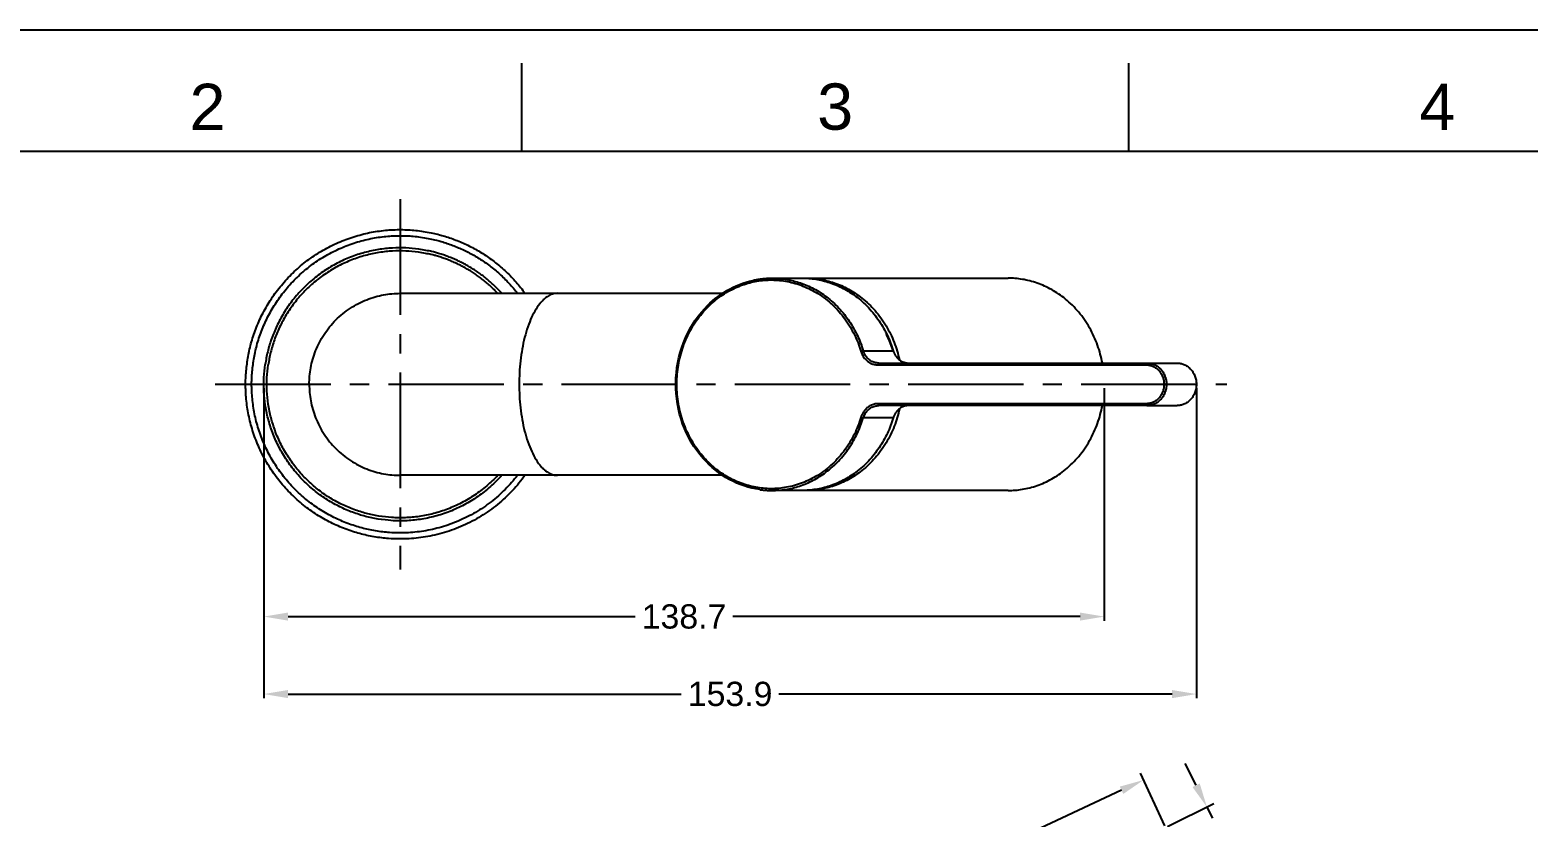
# Model space of a CAD drawing. Extents: x 12060 to 12901, y -16217 to -15623.
# Drawn here: x 12198.9 to 12446.1, y -15752.3 to -15622.6 of the extents above; entities that cross this region are included whole.
import ezdxf

# ---------------------------------------------------------------- set-up
doc = ezdxf.new("R2010")
doc.units = 0
doc.header["$MEASUREMENT"] = 0
doc.linetypes.add('CENTER2', pattern=[28.575, 19.05, -3.175, 3.175, -3.175])
doc.layers.get('0').update_dxf_attribs({"linetype": 'CONTINUOUS'})
for name, color, linetype in [('CENTER', 1, 'CENTER2'), ('DIM', 3, 'CONTINUOUS'), ('FORM', 7, 'CONTINUOUS')]:
    doc.layers.add(name, color=color, linetype=linetype)
doc.styles.get("Standard").update_dxf_attribs({"font": 'arial.ttf'})
doc.dimstyles.new('A4', dxfattribs={"dimtxt": 4, "dimasz": 4, "dimexe": 0.7, "dimexo": 0.625, "dimgap": 0.5, "dimtad": 1, "dimdec": 1, "dimdsep": 46, "dimtxsty": 'Standard', "dimcen": 2.5, "dimclrd": 3, "dimclre": 3, "dimclrt": 4, "dimadec": 3, "dimazin": 2, "dimtfac": 1, "dimtdec": 1, "dimtmove": 0, "dimatfit": 3, "dimfxl": 1.25, "dimarcsym": 0})
doc.dimstyles.new('사본(2) STANDARD', dxfattribs={"dimscale": 0, "dimtxt": 4, "dimasz": 4, "dimexe": 1.25, "dimexo": 0.625, "dimgap": 1.5, "dimtad": 3, "dimtih": 1, "dimtoh": 1, "dimdec": 1, "dimzin": 9, "dimdsep": 46, "dimtxsty": 'Standard', "dimcen": 2.5, "dimclrd": 3, "dimclre": 3, "dimclrt": 4, "dimadec": 0, "dimazin": 0, "dimtfac": 1, "dimtdec": 1, "dimtmove": 0, "dimatfit": 3, "dimfxl": 1.25, "dimtfill": 1, "dimtolj": 1, "dimtzin": 0, "dimarcsym": 0})

# ---------------------------------------------------------------- blocks, each defined once
blk = doc.blocks.new('*D14')
at = {"layer": 'DIM', "color": 3, "lineweight": -2, "transparency": 16777216}
for p, q in [((12386.15, -15753.74), (12382.1, -15745.07)), ((12379.01, -15747.89), (12348.86, -15761.94)), ((12305.32, -15782.23), (12335.46, -15768.18)), ((12305.21, -15791.46), (12301.16, -15782.79))]:
    blk.add_line(p, q, dxfattribs=at)
at = {"layer": 'DIM', "color": 3, "transparency": 16777216}
for points in [[(12378.72, -15747.28), (12379.29, -15748.49), (12382.63, -15746.2)], [(12305.03, -15781.62), (12305.6, -15782.83), (12301.69, -15783.92)]]:
    blk.add_solid(points, dxfattribs=at)
at = {"layer": 'DIM', "color": 4, "transparency": 16777216, "insert": (12342.16, -15765.06), "char_height": 4, "attachment_point": 5, "bg_fill": 3, "box_fill_scale": 1.25, "bg_fill_color": 256, "bg_fill_true_color": 13158600, "bg_fill_transparency": 0}
blk.add_mtext('\\A1;89.3', dxfattribs=at)
blk = doc.blocks.new('*D15')
at = {"layer": 'DIM', "color": 3, "lineweight": -2, "transparency": 16777216}
for p, q in [((12391.3, -15747.07), (12389.52, -15743.48)), ((12386.57, -15753.88), (12394.2, -15750.09)), ((12393.08, -15750.65), (12394.01, -15752.51)), ((12398.43, -15761.4), (12397.5, -15759.53)), ((12391.91, -15764.63), (12399.55, -15760.84)), ((12400.21, -15764.98), (12401.99, -15768.56))]:
    blk.add_line(p, q, dxfattribs=at)
at = {"layer": 'DIM', "color": 3, "transparency": 16777216}
for points in [[(12391.9, -15746.77), (12390.71, -15747.36), (12393.08, -15750.65)], [(12400.8, -15764.68), (12399.61, -15765.28), (12398.43, -15761.4)]]:
    blk.add_solid(points, dxfattribs=at)
at = {"layer": 'DIM', "color": 4, "transparency": 16777216, "insert": (12395.75, -15756.02), "char_height": 4, "attachment_point": 5, "bg_fill": 3, "box_fill_scale": 1.25, "bg_fill_color": 256, "bg_fill_true_color": 13158600, "bg_fill_transparency": 0}
blk.add_mtext('\\A1;12', dxfattribs=at)
blk = doc.blocks.new('*D20')
at = {"layer": 'DIM', "color": 3, "lineweight": -2, "transparency": 16777216}
for p, q in [((12237.47, -15681.6), (12237.47, -15719.96)), ((12376.15, -15681.6), (12376.15, -15719.96)), ((12241.47, -15719.26), (12298.75, -15719.26)), ((12372.15, -15719.26), (12314.87, -15719.26))]:
    blk.add_line(p, q, dxfattribs=at)
at = {"layer": 'DIM', "color": 3, "transparency": 16777216}
for points in [[(12241.47, -15718.59), (12241.47, -15719.92), (12237.47, -15719.26)], [(12372.15, -15718.59), (12372.15, -15719.92), (12376.15, -15719.26)]]:
    blk.add_solid(points, dxfattribs=at)
at = {"layer": 'DIM', "color": 4, "transparency": 16777216, "insert": (12306.81, -15719.26), "char_height": 4, "attachment_point": 5}
blk.add_mtext('138.7', dxfattribs=at)
blk = doc.blocks.new('*D21')
at = {"layer": 'DIM', "color": 3, "lineweight": -2, "transparency": 16777216}
for p, q in [((12237.47, -15681.6), (12237.47, -15732.73)), ((12391.35, -15681.6), (12391.35, -15732.73)), ((12241.47, -15732.03), (12306.35, -15732.03)), ((12387.35, -15732.03), (12322.47, -15732.03))]:
    blk.add_line(p, q, dxfattribs=at)
at = {"layer": 'DIM', "color": 3, "transparency": 16777216}
for points in [[(12241.47, -15731.36), (12241.47, -15732.7), (12237.47, -15732.03)], [(12387.35, -15731.36), (12387.35, -15732.7), (12391.35, -15732.03)]]:
    blk.add_solid(points, dxfattribs=at)
at = {"layer": 'DIM', "color": 4, "transparency": 16777216, "insert": (12314.41, -15732.03), "char_height": 4, "attachment_point": 5}
blk.add_mtext('153.9', dxfattribs=at)

msp = doc.modelspace()

# ---------------------------------------------------------------- linework, layer by layer
at = {"lineweight": -3}
for points, weights, knots in [([(12234.74, -15677.27), (12238.44, -15652.04), (12263.67, -15655.74), (12274.26, -15657.3), (12280.57, -15665.95)], [1, 0.707106781187, 1, 0.851822675406, 0.853573844294], [-80.110613, -80.110613, -80.110613, -40.055306, -40.055306, -19.790965, -19.790965, -19.790965]), ([(12235.73, -15677.42), (12239.28, -15653.18), (12263.52, -15656.73), (12273.28, -15658.17), (12279.33, -15665.96)], [1, 0.707106781187, 1, 0.857067084977, 0.853637694684], [-76.96902, -76.96902, -76.96902, -38.48451, -38.48451, -19.703935, -19.703935, -19.703935]), ([(12276.74, -15665.97), (12271.3, -15659.9), (12263.23, -15658.71), (12240.97, -15655.45), (12237.7, -15677.71)], [0.85528795432, 0.869491426126, 1, 0.707106781187, 1], [19.25635, 19.25635, 19.25635, 34.654633, 34.654633, 69.212152, 69.212152, 69.212152]), ([(12276.05, -15665.97), (12270.79, -15660.33), (12263.16, -15659.21), (12241.39, -15656.01), (12238.2, -15677.78)], [0.856193996195, 0.873218276484, 1, 0.707106781187, 1], [19.598956, 19.598956, 19.598956, 34.557519, 34.557519, 69.115038, 69.115038, 69.115038]), ([(12305.62, -15680.78), (12305.77, -15666.24), (12318.79, -15663.98), (12331.81, -15661.73), (12335.99, -15675.52)], [1, 0.763581042979, 1, 0.763581042979, 1], [48.677339, 48.677339, 48.677339, 72.824616, 72.824616, 96.971894, 96.971894, 96.971894]), ([(12259.97, -15665.97), (12259.97, -15665.97), (12273.15, -15665.97), (12278.76, -15665.97), (12285.95, -15665.97)], [1, 0.853553390593, 0.853553390593, 0.853553390593, 0.880103967398], [0, 0, 0, 37.279221, 37.279221, 53.152408, 53.152408, 53.152408]), ([(12280.59, -15695.97), (12271.52, -15708.44), (12256.26, -15706.2), (12231.03, -15702.5), (12234.74, -15677.27)], [0.87334348765, 0.799718526297, 1, 0.707106781187, 1], [-67.445274, -67.445274, -67.445274, -40.055306, -40.055306, 0, 0, 0]), ([(12279.34, -15695.97), (12270.57, -15707.29), (12256.41, -15705.22), (12232.17, -15701.66), (12235.73, -15677.42)], [0.869560390607, 0.805136752144, 1, 0.707106781187, 1], [-64.088437, -64.088437, -64.088437, -38.48451, -38.48451, 0, 0, 0]), ([(12276.74, -15695.97), (12268.67, -15704.99), (12256.7, -15703.24), (12234.44, -15699.97), (12237.7, -15677.71)], [0.862264368306, 0.81783654372, 1, 0.707106781187, 1], [-57.324266, -57.324266, -57.324266, -35.342917, -35.342917, 0, 0, 0]), ([(12276.06, -15695.97), (12268.2, -15704.42), (12256.77, -15702.74), (12235.01, -15699.55), (12238.2, -15677.78)], [0.860598221912, 0.821433433239, 1, 0.707106781187, 1], [-55.626008, -55.626008, -55.626008, -34.557519, -34.557519, 0, 0, 0]), ([(12338.96, -15677.47), (12338.9, -15677.47), (12338.87, -15677.56), (12338.83, -15677.65), (12338.83, -15677.77)], [1, 0.923878736313, 1, 0.923878736313, 1], [-0.4712506, -0.4712506, -0.4712506, -0.2356253, -0.2356253, 0, 0, 0]), ([(12383.11, -15677.77), (12386.01, -15677.77), (12386.01, -15680.97), (12386.01, -15684.17), (12383.11, -15684.17)], [1, 0.707106781187, 1, 0.707106781187, 1], [-10.053096, -10.053096, -10.053096, -5.026548, -5.026548, 0, 0, 0]), ([(12383.24, -15677.47), (12386.41, -15677.47), (12386.41, -15680.97), (12386.41, -15684.47), (12383.24, -15684.47)], [1, 0.707106781123, 1, 0.707106781123, 1], [0.149139, 0.149139, 0.149139, 5.175687, 5.175687, 10.202235, 10.202235, 10.202235]), ([(12388.18, -15677.47), (12391.35, -15677.47), (12391.35, -15680.97), (12391.35, -15684.47), (12388.18, -15684.47)], [1, 0.707106781187, 1, 0.707106781187, 1], [0, 0, 0, 5.497787, 5.497787, 10.995574, 10.995574, 10.995574]), ([(12335.99, -15686.43), (12331.77, -15700.38), (12318.62, -15697.94), (12305.47, -15695.49), (12305.62, -15680.78)], [1, 0.759976676406, 1, 0.759976676406, 1], [0, 0, 0, 24.33867, 24.33867, 48.677339, 48.677339, 48.677339]), ([(12338.83, -15684.17), (12338.83, -15684.3), (12338.87, -15684.39), (12338.9, -15684.47), (12338.96, -15684.47)], [1, 0.923865718312, 1, 0.923865718312, 1], [-0.4712519, -0.4712519, -0.4712519, -0.2356259, -0.2356259, 0, 0, 0]), ([(12285.95, -15695.97), (12278.76, -15695.97), (12273.15, -15695.97), (12259.97, -15695.97), (12259.97, -15695.97)], [0.880103967398, 0.853553390593, 0.853553390593, 0.853553390593, 1], [21.406033, 21.406033, 21.406033, 37.279221, 37.279221, 74.558441, 74.558441, 74.558441])]:
    msp.add_rational_spline(points, weights, degree=2, knots=knots, dxfattribs=at)
for points, knots in [([(12305.45, -15680.78), (12305.49, -15676.15), (12307.2, -15671.73), (12310.22, -15668.47), (12312.42, -15666.1), (12315.18, -15664.5), (12318.15, -15663.83)], [0, 0, 0, 0, 14.080376, 14.080376, 14.080376, 24.367092, 24.367092, 24.367092, 24.367092]), ([(12338.93, -15677.47), (12338.71, -15677.47), (12338.27, -15677.41), (12337.64, -15677.13), (12337.08, -15676.69), (12336.64, -15676.11), (12336.45, -15675.66), (12336.38, -15675.43)], [-3.736421, -3.736421, -3.736421, -3.736421, -3.01603, -2.262022, -1.508015, -0.754007, 0, 0, 0, 0]), ([(12319.32, -15698.33), (12315.79, -15697.84), (12312.48, -15696.04), (12309.97, -15693.2), (12307.02, -15689.88), (12305.4, -15685.41), (12305.45, -15680.78)], [2.258209, 2.258209, 2.258209, 2.258209, 14.292307, 14.292307, 14.292307, 28.372334, 28.372334, 28.372334, 28.372334])]:
    msp.add_open_spline(points, degree=3, knots=knots, dxfattribs=at)
for points, weights in [([(12318.16, -15663.83), (12319.73, -15663.47), (12321.34, -15663.47)], [1, 0.994938169046, 1]), ([(12321.34, -15663.47), (12321.43, -15663.47), (12321.53, -15663.48)], [1, 0.999982046603, 1]), ([(12321.53, -15663.48), (12332.8, -15663.63), (12336.38, -15675.43)], [1, 0.814988485687, 1]), ([(12326.28, -15663.47), (12337.7, -15663.47), (12341.32, -15675.43)], [1, 0.811502671201, 1]), ([(12326.91, -15663.47), (12339.44, -15663.47), (12342.34, -15676.92)], [1, 0.753548764205, 0.921843980177]), ([(12375.83, -15677.45), (12373.23, -15663.47), (12360.29, -15663.47)], [0.930295345117, 0.747541131683, 1]), ([(12244.97, -15680.97), (12244.97, -15665.97), (12259.97, -15665.97)], [1, 0.707106781182, 1]), ([(12285.94, -15665.97), (12279.61, -15666), (12279.61, -15680.97)], [0.999378060773, 0.707418081664, 1]), ([(12341.31, -15675.46), (12340.85, -15674.02), (12340.17, -15672.69)], [0.898493282702, 0.880131676723, 0.869272282216]), ([(12341.32, -15675.43), (12341.94, -15677.47), (12343.9, -15677.47)], [1, 0.811502671201, 1]), ([(12383.11, -15677.77), (12383.11, -15677.47), (12383.24, -15677.47)], [1, 0.707106781191, 1]), ([(12244.97, -15680.97), (12244.97, -15695.97), (12259.97, -15695.97)], [1, 0.707106781182, 1]), ([(12279.61, -15680.97), (12279.61, -15695.97), (12285.95, -15695.97)], [1, 0.707106781193, 0.999999999987]), ([(12342.35, -15685.01), (12339.45, -15698.47), (12326.91, -15698.47)], [0.922177563504, 0.753304812319, 1]), ([(12343.9, -15684.47), (12341.94, -15684.47), (12341.32, -15686.52)], [1, 0.811502671201, 1]), ([(12360.29, -15698.47), (12373.24, -15698.47), (12375.83, -15684.47)], [1, 0.747270256925, 0.930688016981]), ([(12383.11, -15684.17), (12383.11, -15684.47), (12383.24, -15684.47)], [1, 0.707106781194, 1]), ([(12321.33, -15698.47), (12332.75, -15698.47), (12336.38, -15686.52)], [1, 0.811503981894, 1]), ([(12341.32, -15686.52), (12337.7, -15698.47), (12326.28, -15698.47)], [1, 0.811502671201, 1]), ([(12341.29, -15686.54), (12341.29, -15686.53), (12341.29, -15686.52)], [0.897867581058, 0.897965289762, 0.898063213903]), ([(12319.32, -15698.33), (12320.32, -15698.47), (12321.33, -15698.47)], [1, 0.997991126257, 1]), ([(12326.91, -15698.47), (12326.88, -15698.47), (12326.85, -15698.47)], [1, 0.999197086077, 0.998398574241])]:
    msp.add_rational_spline(points, weights, degree=2, dxfattribs=at)
for points, degree in [([(12321.55, -15663.47), (12323.92, -15663.47), (12326.28, -15663.47)], 2), ([(12326.91, -15663.47), (12343.6, -15663.47), (12360.29, -15663.47)], 2), ([(12285.95, -15665.97), (12299.55, -15665.97), (12313.15, -15665.97)], 2), ([(12335.99, -15675.52), (12336.03, -15675.51), (12336.1, -15675.48), (12336.22, -15675.45), (12336.32, -15675.43), (12336.36, -15675.43), (12336.38, -15675.43)], 3), ([(12335.99, -15675.52), (12336.02, -15675.61), (12336.08, -15675.79), (12336.21, -15676.08), (12336.38, -15676.38), (12336.6, -15676.69), (12336.88, -15676.99), (12337.23, -15677.28), (12337.67, -15677.54), (12338.21, -15677.72), (12338.61, -15677.77), (12338.83, -15677.77)], 3), ([(12336.38, -15675.43), (12338.85, -15675.43), (12341.32, -15675.43)], 2), ([(12338.83, -15677.77), (12360.97, -15677.77), (12383.11, -15677.77)], 2), ([(12338.96, -15677.47), (12361.09, -15677.47), (12383.23, -15677.47)], 2), ([(12383.24, -15677.47), (12385.71, -15677.47), (12388.18, -15677.47)], 2), ([(12338.83, -15684.17), (12338.62, -15684.17), (12338.21, -15684.22), (12337.61, -15684.43), (12337.09, -15684.77), (12336.67, -15685.17), (12336.35, -15685.6), (12336.13, -15686.02), (12336.03, -15686.3), (12335.99, -15686.43)], 3), ([(12336.38, -15686.52), (12336.45, -15686.29), (12336.65, -15685.83), (12337.09, -15685.26), (12337.64, -15684.81), (12338.28, -15684.54), (12338.73, -15684.47), (12338.96, -15684.47)], 3), ([(12383.11, -15684.17), (12360.97, -15684.17), (12338.83, -15684.17)], 2), ([(12383.24, -15684.47), (12361.1, -15684.47), (12338.96, -15684.47)], 2), ([(12383.24, -15684.47), (12385.71, -15684.47), (12388.18, -15684.47)], 2), ([(12335.99, -15686.43), (12336.03, -15686.44), (12336.1, -15686.47), (12336.21, -15686.5), (12336.31, -15686.52), (12336.36, -15686.52), (12336.38, -15686.52)], 3), ([(12341.32, -15686.52), (12338.85, -15686.52), (12336.38, -15686.52)], 2), ([(12313.15, -15695.97), (12299.55, -15695.97), (12285.95, -15695.97)], 2), ([(12326.28, -15698.47), (12323.8, -15698.47), (12321.33, -15698.47)], 2), ([(12360.29, -15698.47), (12343.6, -15698.47), (12326.91, -15698.47)], 2)]:
    msp.add_open_spline(points, degree=degree, dxfattribs=at)
at = {"layer": 'CENTER'}
msp.add_line((12259.97, -15650.47), (12259.97, -15711.47), dxfattribs=at)
msp.add_lwpolyline([(12229.47, -15680.97), (12396.35, -15680.97)], dxfattribs=at)
at = {"layer": 'FORM', "color": 7, "linetype": 'Continuous'}
for p, q in [((12059.8, -15622.56), (12900.8, -15622.56)), ((12280.07, -15642.59), (12280.07, -15628.03)), ((12380.19, -15642.59), (12380.19, -15628.03)), ((12880.78, -15642.59), (12079.83, -15642.59))]:
    msp.add_line(p, q, dxfattribs=at)

# ---------------------------------------------------------------- texts
at = {"layer": 'FORM', "color": 7, "linetype": 'Continuous', "char_height": 7.63, "attachment_point": 5}
for s, insert in [('3', (12331.75, -15635.24)), ('2', (12228.19, -15635.24)), ('4', (12431.1, -15635.24))]:
    msp.add_mtext_dynamic_manual_height_columns(s, width=50.0595, gutter_width=12.51, heights=[0], dxfattribs=dict(at, insert=insert))

# ---------------------------------------------------------------- dimensions: what is measured, and where the dimension line sits
at = {"layer": 'DIM'}
for base, p2, picture, middle in [((12376.15, -15719.26), (12376.15, -15680.97), '*D20', (12306.81, -15719.26)), ((12391.35, -15732.03), (12391.35, -15680.97), '*D21', (12314.41, -15732.03))]:
    dim = msp.add_linear_dim(base=base, p1=(12237.47, -15680.97), p2=p2, dimstyle='A4', override={"dimasz": 4, "dimgap": 1.5, "dimtad": 0, "dimclrd": 3, "dimclre": 3, "dimclrt": 4}, dxfattribs=at)
    dim.commit()
    dim.dimension.update_dxf_attribs({"geometry": picture, "text_midpoint": middle})
dim = msp.add_aligned_dim(p1=(12305.47, -15792.03), p2=(12386.41, -15754.31), distance=8.95, dimstyle='사본(2) STANDARD', override={"dimscale": 1, "dimtad": 0}, dxfattribs=at)
dim.commit()
dim.dimension.update_dxf_attribs({"geometry": '*D14', "text_midpoint": (12342.16, -15765.06)})

# ---------------------------------------------------------------- next in the draw order: dimensions: what is measured, and where the dimension line sits
dim = msp.add_linear_dim(base=(12393.08, -15750.65), p1=(12391.35, -15764.91), p2=(12386.01, -15754.16), angle=116.4275, dimstyle='사본(2) STANDARD', override={"dimscale": 1, "dimtad": 0}, dxfattribs=at)
dim.commit()
dim.dimension.update_dxf_attribs({"geometry": '*D15', "text_midpoint": (12395.75, -15756.02), "dimtype": 161})

doc.saveas('drawing.dxf')
